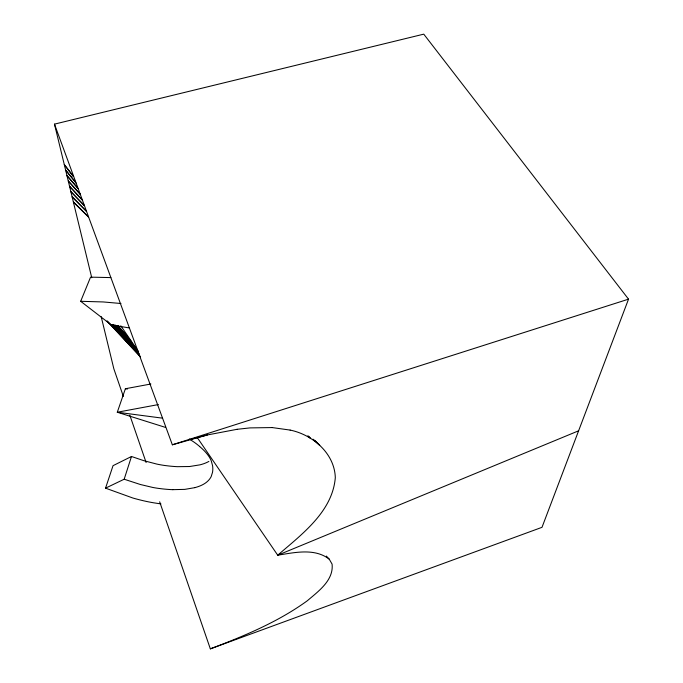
<?xml version="1.0" encoding="UTF-8"?>
<svg xmlns="http://www.w3.org/2000/svg" width="683" height="683" viewBox="0 0 683 683"><rect width="100%" height="100%" fill="white"/><g stroke="black" fill="none" stroke-linecap="round" stroke-linejoin="round"><path stroke-width="1.02" d="M160.94 503.926L153.188 502.731A102.237 55.929 16.1 0 1 140.775 500.127L138.179 499.469A128.062 71.373 16.3 0 1 132.886 498.027L105.541 488.157L124.169 479.227L131.486 456.492L143.831 460.684L156.8 464.081A67.976 38.316 16.2 0 0 165.132 465.541L168.94 466.002A94.263 54.085 16.5 0 0 177.409 466.677L189.55 466.523L199.931 464.85A48.689 27.218 15.6 0 0 208.878 461.435M105.541 488.157L113.037 465.669L131.486 456.492M150.883 384L125.382 388.738L117.297 412.233L165.286 427.336M91.753 277.759L54.469 124.135L423.759 34.15L628.531 299.154L542.003 527.319L210.338 648.85L159.668 501.8M129.002 327.883L111.363 324.963L80.671 301.297L90.566 277.144L110.859 277.597M578.603 430.811L277.725 555.194L197.174 437.444M210.338 648.85C244.07 636.069 277.904 622.076 307.282 600.784C318.193 591.444 333.859 580.354 332.083 564.107L329.257 559.189L326.346 556.073M54.469 124.135L172.347 444.795L628.531 299.154M172.347 444.795L207.495 434.934L237.103 429.3M190.608 439.314L207.444 434.943M194.928 487.636L184.811 489.378L172.825 489.66M158.396 404.575L117.297 412.233L162.537 418.167M237.069 429.308L249.987 427.899L272.201 427.567M80.671 301.297L103.253 301.946L120.968 303.508M272.184 427.567L290.121 430.085M125.382 388.738L127.482 389.011M290.113 430.077C312.694 434.704 334.576 453.392 335.31 477.639C332.519 511.823 301.596 534.456 277.725 555.194C294.433 552.581 314.701 547.826 329.257 559.189M124.169 479.227L140.399 484.512L152.753 487.449A69.111 37.719 16 0 0 158.43 488.379L162.298 488.866A94.476 52.454 16.3 0 0 172.833 489.677M189.328 438.998L194.083 442.166A69.162 37.078 15.9 0 1 197.182 444.462L199.701 446.494M315.264 441.474L313.01 439.212L319.729 445.282L315.179 440.783M88.534 216.989L73.371 202.023L88.542 217.04M86.374 211.201L72.116 196.849L86.34 211.26M307.896 435.72L310.142 437.991L308.656 436.463M84.231 205.395L70.853 191.624L84.146 205.481M82.003 199.504L69.572 186.339L82.6 200.392M140.467 356.782L107.069 320.967L140.442 356.833M138.922 353.563L112.174 324.596L138.777 353.674M80.492 194.39L68.274 180.995L80.321 194.527M114.309 325.151L137.274 350.388M113.489 324.425L138.444 352.129M116.341 325.757L132.681 344.053M115.461 325.065L137.274 349.858M77.486 187.603L66.96 175.599L78.007 188.61M117.544 325.637L130.871 340.902M117.297 325.791L131.136 341.97M75.207 181.584L65.636 170.135L76.3 183.42M118.287 325.8L129.147 338.913M73.533 176.299L64.296 164.612L73.269 176.556M120.806 325.808L138.316 351.395M123.35 396.413L113.856 368.854L101.178 316.613M129.821 415.187L146.128 462.528M194.911 487.619A49.313 26.68 15.4 0 0 204.738 483.513A46.367 25.066 15.3 0 0 210.398 477.955A47.118 25.476 15.4 0 0 211.209 476.495L212.524 472.303A65.022 35.098 15.9 0 0 212.575 465.721L211.26 460.88A46.154 25.058 15.4 0 0 209.169 456.842A54.444 29.437 15.6 0 0 199.615 446.528"/></g></svg>
